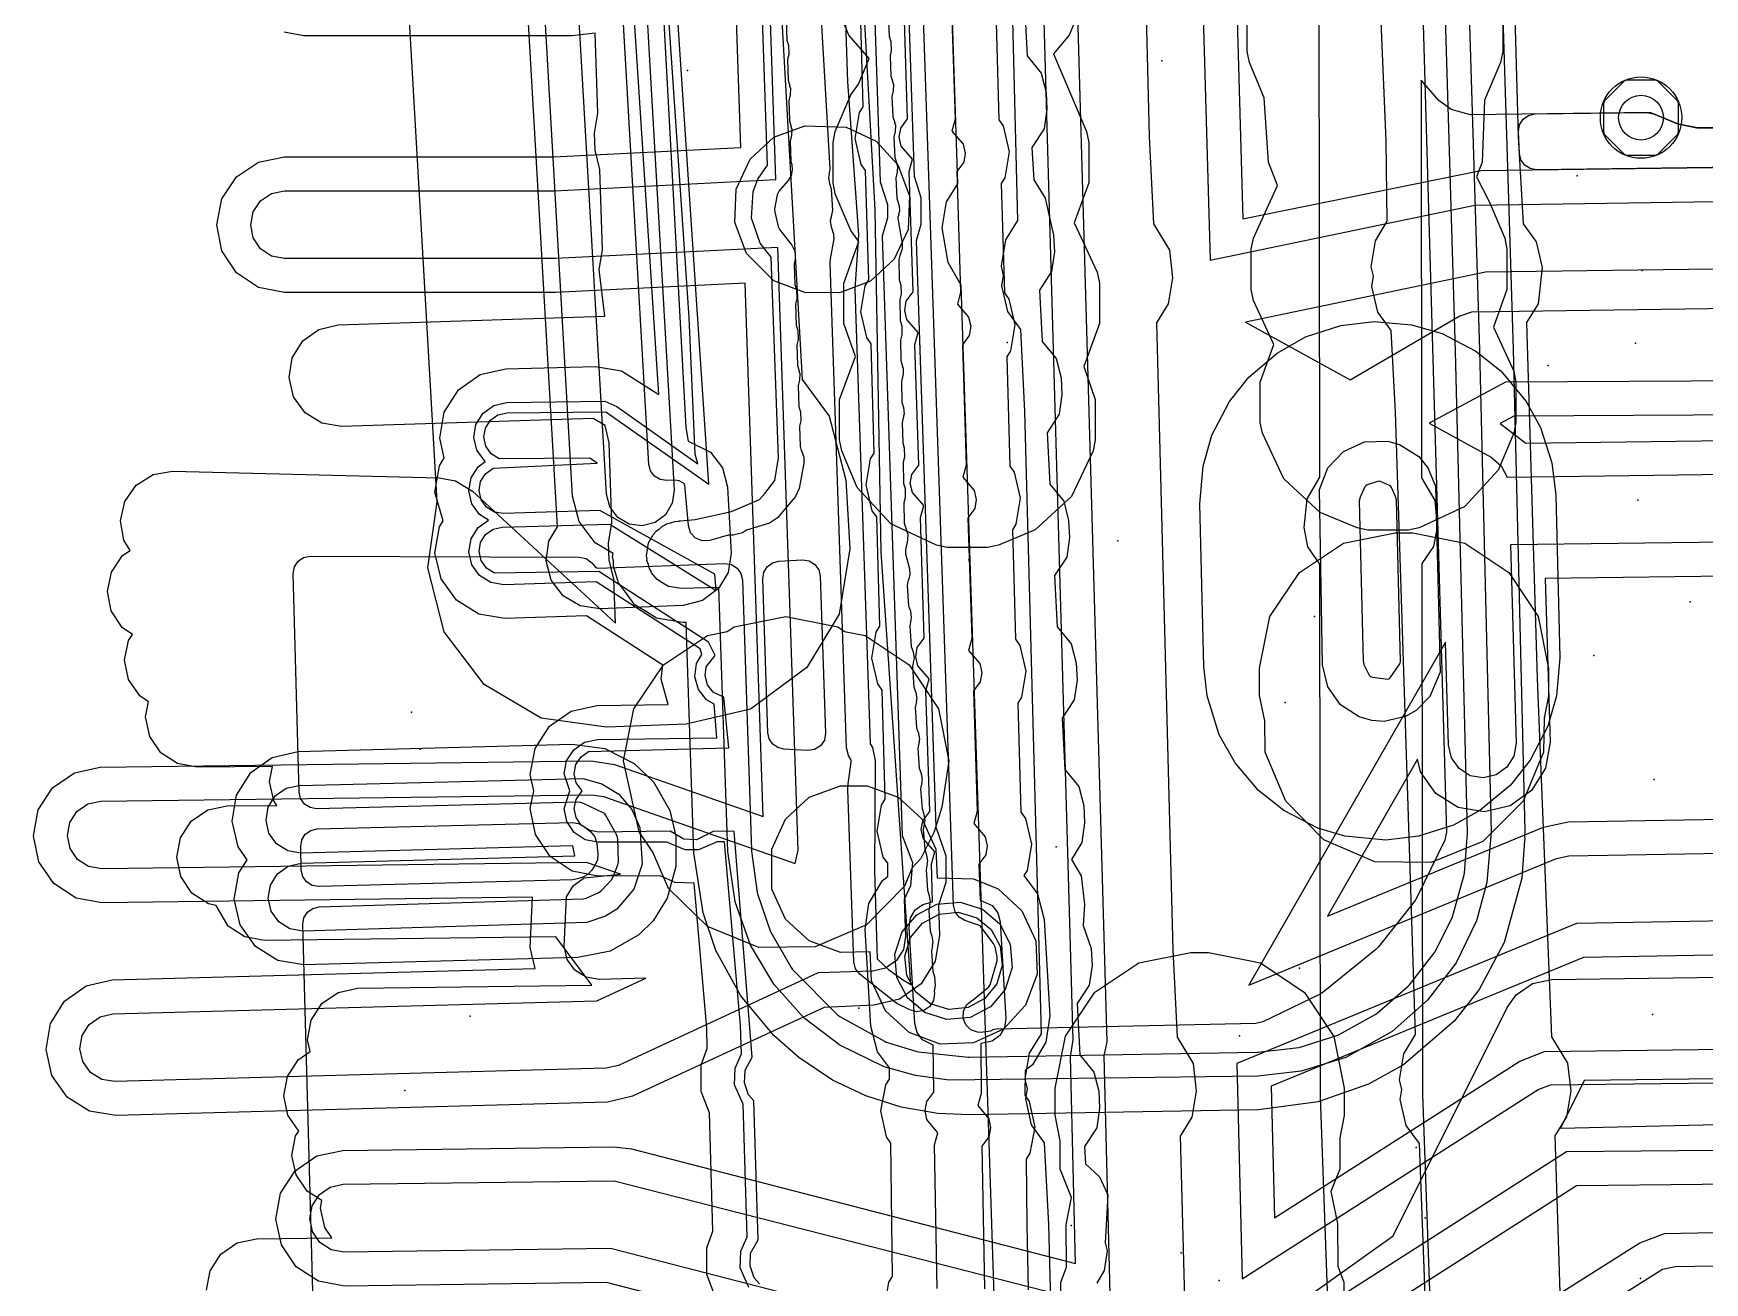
# Model space of a CAD drawing. Header units: metres. Extents: x 17722 to 17999, y 13535 to 15917.
# Drawn here: x 17755.67 to 17804.96, y 14785.15 to 14822 of the extents above; entities that cross this region are included whole.
import ezdxf

# ---------------------------------------------------------------- set-up
doc = ezdxf.new("R2010")
doc.units = ezdxf.units.M
for name, color, linetype in [('AI_GREENING_ALLOWED_ZONE', 4, 'Continuous'), ('AI_GREENING_EXCLUSIONS', 1, 'Continuous'), ('AI_GREENING_LAWN', 82, 'Continuous'), ('AI_GREENING_REJECTED', 6, 'Continuous'), ('AI_GREENING_SHRUBS', 92, 'Continuous')]:
    doc.layers.add(name, color=color, linetype=linetype)

# ---------------------------------------------------------------- blocks, each defined once
blk = doc.blocks.new('AI_SHRUB')
for radius in [1, 0.55]:
    blk.add_circle((0, 0), radius)

msp = doc.modelspace()

# ---------------------------------------------------------------- linework, layer by layer
at = {"layer": 'AI_GREENING_ALLOWED_ZONE'}
msp.add_lwpolyline([(17805.927, 14818.057), (17800.008, 14817.979), (17799.819, 14818.013), (17799.658, 14818.115), (17799.546, 14818.271), (17799.501, 14818.457), (17799.473, 14819.105), (17799.504, 14819.301), (17799.609, 14819.47), (17799.772, 14819.585), (17799.967, 14819.627), (17803.256, 14819.667), (17803.451, 14819.629), (17804.168, 14819.336), (17804.215, 14819.322), (17804.735, 14819.22), (17804.783, 14819.215), (17808.981, 14819.215)], dxfattribs=at)
at = {"layer": 'AI_GREENING_EXCLUSIONS'}
for points in [[(17784.165, 14779.957), (17783.035, 14814.577), (17782.651, 14815.249), (17782.48, 14816.266), (17782.607, 14817.036), (17782.938, 14817.568), (17781.864, 14850.47)], [(17774.017, 14826.869), (17774.917, 14810.377), (17774.988, 14809.97), (17775.643, 14809.652), (17775.996, 14809.185), (17776.143, 14808.618), (17776.254, 14806.674), (17776.159, 14806.096), (17775.875, 14805.624), (17775.407, 14805.272), (17774.841, 14805.125), (17772.379, 14805.031), (17771.8, 14805.112), (17771.295, 14805.409), (17770.943, 14805.876), (17770.796, 14806.443), (17770.877, 14807.022), (17771.127, 14807.447), (17768.663, 14850.308)], [(17777.09, 14785.113), (17776.933, 14785.296), (17776.808, 14785.646), (17776.827, 14786.021), (17777.045, 14786.411), (17776.92, 14790.517), (17776.768, 14790.695), (17776.643, 14791.045), (17776.662, 14791.419), (17776.873, 14791.803), (17776.336, 14798.455), (17775.744, 14798.474), (17775.234, 14798.214), (17774.86, 14798.234), (17774.452, 14798.469), (17772.328, 14798.441), (17772.06, 14798.494), (17771.833, 14798.645), (17771.68, 14798.871), (17771.626, 14799.139), (17771.678, 14799.407), (17771.862, 14799.656), (17771.683, 14799.896), (17771.626, 14800.163), (17771.675, 14800.432), (17771.824, 14800.661), (17772.049, 14800.816), (17776.181, 14800.929), (17776.033, 14802.423), (17775.723, 14802.568), (17775.556, 14802.784), (17775.484, 14803.047), (17775.518, 14803.318), (17775.779, 14803.652), (17775.584, 14804.043), (17772.352, 14806.131), (17769.269, 14806.084), (17769.038, 14806.229), (17768.879, 14806.451), (17768.817, 14806.717), (17768.861, 14806.986), (17769.005, 14807.218), (17769.228, 14807.377), (17769.494, 14807.439), (17772.675, 14807.526), (17775.809, 14805.564), (17775.775, 14806.047), (17772.378, 14807.929), (17769.539, 14807.837), (17769.269, 14807.882), (17769.038, 14808.026), (17768.879, 14808.248), (17768.817, 14808.514), (17768.861, 14808.783), (17769.005, 14809.015), (17769.228, 14809.174), (17772.296, 14809.327), (17772.088, 14809.475), (17769.409, 14809.457), (17769.178, 14809.603), (17769.02, 14809.826), (17768.96, 14810.092), (17769.006, 14810.362), (17769.151, 14810.593), (17769.374, 14810.75), (17769.641, 14810.811), (17772.553, 14810.835), (17775.594, 14808.706), (17772.934, 14848.645)], [(17776.777, 14785.01), (17776.513, 14785.587), (17776.533, 14786.08), (17776.723, 14786.498), (17776.604, 14790.416), (17776.349, 14790.985), (17776.368, 14791.478), (17776.558, 14791.897), (17776.531, 14792.741), (17776.058, 14798.154), (17775.841, 14798.155), (17775.293, 14797.92), (17774.898, 14797.92), (17774.355, 14798.149), (17772.329, 14798.141), (17771.946, 14798.216), (17771.621, 14798.432), (17771.403, 14798.755), (17771.326, 14799.138), (17771.491, 14799.657), (17771.326, 14800.159), (17771.397, 14800.543), (17771.609, 14800.87), (17771.93, 14801.092), (17772.311, 14801.173), (17775.825, 14801.224), (17775.748, 14802.215), (17775.526, 14802.341), (17775.287, 14802.65), (17775.185, 14803.026), (17775.234, 14803.413), (17775.385, 14803.677), (17775.335, 14803.846), (17772.268, 14805.828), (17769.549, 14805.74), (17769.164, 14805.804), (17768.832, 14806.01), (17768.605, 14806.327), (17768.517, 14806.707), (17768.58, 14807.092), (17768.787, 14807.423), (17769.095, 14807.644), (17768.832, 14807.807), (17768.605, 14808.124), (17768.517, 14808.504), (17768.58, 14808.889), (17768.787, 14809.221), (17768.995, 14809.37), (17768.746, 14809.704), (17768.66, 14810.084), (17768.726, 14810.469), (17768.934, 14810.799), (17769.252, 14811.024), (17769.633, 14811.111), (17772.525, 14811.156), (17772.881, 14810.997), (17775.268, 14809.305), (17775.186, 14809.59), (17775.016, 14813.619), (17772.653, 14848.343)], [(17777.516, 14826.38), (17778.342, 14811.793), (17779.147, 14810.707), (17779.637, 14808.819), (17779.752, 14806.794), (17779.437, 14804.868), (17778.487, 14803.295), (17776.825, 14802.071), (17774.926, 14801.625), (17772.58, 14801.537), (17770.648, 14801.807), (17768.966, 14802.796), (17767.791, 14804.354), (17767.301, 14806.242), (17767.578, 14808.186), (17765.308, 14847.687)], [(17798.73, 14845.485), (17799.469, 14818.965), (17799.609, 14816.385), (17799.991, 14815.854), (17800.17, 14815.094), (17800.055, 14814.028), (17799.71, 14813.47), (17800.026, 14802.974), (17800.444, 14792.4), (17800.919, 14791.624), (17801.016, 14790.811), (17800.891, 14790.043), (17800.546, 14789.484), (17801.14, 14770.994)], [(17775.785, 14784.738), (17775.533, 14785.389), (17775.533, 14786.181), (17775.716, 14786.667), (17775.609, 14790.162), (17775.368, 14790.787), (17775.368, 14791.579), (17775.547, 14792.056), (17775.533, 14792.661), (17775.162, 14796.94), (17774.602, 14796.96), (17774.154, 14797.147), (17772.333, 14797.141), (17771.567, 14797.291), (17770.917, 14797.722), (17770.481, 14798.37), (17770.326, 14799.135), (17770.429, 14799.663), (17770.326, 14800.144), (17770.467, 14800.912), (17770.891, 14801.567), (17771.534, 14802.01), (17772.297, 14802.173), (17774.392, 14802.204), (17774.187, 14802.956), (17774.239, 14803.364), (17771.988, 14804.819), (17769.581, 14804.741), (17768.811, 14804.868), (17768.149, 14805.28), (17767.694, 14805.915), (17767.517, 14806.675), (17767.645, 14807.445), (17767.757, 14807.625), (17767.517, 14808.472), (17767.645, 14809.242), (17767.792, 14809.478), (17767.66, 14810.058), (17767.792, 14810.827), (17768.208, 14811.487), (17768.845, 14811.938), (17769.606, 14812.11), (17772.249, 14812.18), (17773.019, 14812.048), (17774.115, 14811.348), (17772.313, 14839.15)], [(17780.143, 14832.76), (17780.65, 14817.624), (17780.868, 14816.959), (17780.868, 14816.563), (17780.703, 14816.019), (17781.295, 14798.341), (17781.599, 14797.548), (17781.54, 14796.86), (17781.358, 14796.453), (17781.394, 14795.364), (17781.331, 14794.983), (17781.125, 14794.651), (17780.808, 14794.424), (17780.428, 14794.335), (17778.823, 14794.287), (17772.93, 14791.561), (17772.563, 14791.475), (17758.073, 14791.08), (17757.688, 14791.146), (17757.358, 14791.353), (17757.133, 14791.672), (17757.046, 14792.052), (17757.112, 14792.437), (17757.32, 14792.767), (17757.638, 14792.993), (17758.018, 14793.079), (17772.289, 14793.468), (17773.734, 14794.137), (17772.356, 14794.096), (17771.971, 14794.161), (17771.64, 14794.368), (17771.414, 14794.686), (17771.326, 14795.066), (17771.391, 14796.531), (17771.598, 14796.862), (17771.916, 14797.088), (17772.984, 14797.196), (17771.989, 14797.544), (17757.686, 14797.355), (17757.302, 14797.426), (17756.975, 14797.638), (17756.754, 14797.96), (17756.673, 14798.341), (17756.744, 14798.725), (17756.956, 14799.052), (17757.278, 14799.273), (17757.659, 14799.355), (17772.14, 14799.546), (17772.483, 14799.49), (17778.139, 14797.511), (17778.227, 14797.911), (17777.633, 14815.685), (17771.072, 14815.358), (17763.081, 14815.358), (17762.698, 14815.434), (17762.373, 14815.651), (17762.157, 14815.975), (17762.081, 14816.358), (17762.157, 14816.74), (17762.373, 14817.065), (17762.698, 14817.282), (17763.081, 14817.358), (17771.047, 14817.358), (17777.566, 14817.691), (17777.068, 14832.572)], [(17781.177, 14831.778), (17781.645, 14817.795), (17781.848, 14817.157), (17781.848, 14816.365), (17781.709, 14815.881), (17782.287, 14798.596), (17782.579, 14797.746), (17782.579, 14796.954), (17782.364, 14796.288), (17782.394, 14795.393), (17782.267, 14794.631), (17781.856, 14793.968), (17781.215, 14793.51), (17780.462, 14793.335), (17778.991, 14793.263), (17773.338, 14790.648), (17772.603, 14790.476), (17758.1, 14790.08), (17757.331, 14790.212), (17756.671, 14790.627), (17756.22, 14791.264), (17756.046, 14792.025), (17756.178, 14792.794), (17756.594, 14793.455), (17757.23, 14793.906), (17757.991, 14794.079), (17770.469, 14794.419), (17770.327, 14795.036), (17770.395, 14796.523), (17757.699, 14796.355), (17756.932, 14796.497), (17756.277, 14796.922), (17755.835, 14797.565), (17755.673, 14798.328), (17755.815, 14799.095), (17756.24, 14799.75), (17756.883, 14800.192), (17757.646, 14800.354), (17772.126, 14800.546), (17772.813, 14800.434), (17777.194, 14798.901), (17776.667, 14814.635), (17771.072, 14814.358), (17763.081, 14814.358), (17762.315, 14814.51), (17761.666, 14814.944), (17761.233, 14815.592), (17761.081, 14816.358), (17761.233, 14817.123), (17761.666, 14817.772), (17762.315, 14818.206), (17763.081, 14818.358), (17771.022, 14818.358), (17776.534, 14818.633), (17776.117, 14831.094)], [(17787.599, 14782.31), (17772.693, 14786.156), (17764.835, 14786.052), (17764.452, 14786.123), (17764.124, 14786.336), (17763.903, 14786.657), (17763.822, 14787.039), (17763.893, 14787.422), (17764.106, 14787.75), (17764.427, 14787.971), (17764.809, 14788.052), (17772.8, 14788.158), (17787.445, 14784.415), (17787.256, 14791.839), (17787.344, 14792.258), (17786.212, 14831.844)], [(17798.716, 14831.973), (17799.318, 14812.676), (17799.318, 14812.676), (17799.318, 14812.676), (17799.318, 14812.676), (17799.665, 14798.467), (17799.655, 14798.308), (17799.656, 14798.245), (17799.648, 14798.197), (17799.576, 14797.082), (17799.054, 14795.19), (17798.313, 14793.803), (17797.58, 14792.866), (17796.078, 14791.579), (17795.05, 14791.003), (17793.569, 14790.481), (17791.803, 14790.246), (17783.284, 14790.103), (17782.349, 14790.145), (17781.269, 14790.33), (17780.228, 14790.658), (17779.242, 14791.125), (17778.246, 14791.795), (17777.507, 14792.44), (17776.538, 14793.609), (17775.801, 14794.954), (17775.422, 14796.058), (17775.154, 14797.831), (17774.925, 14804.627), (17774.924, 14804.627), (17774.823, 14804.623), (17774.053, 14804.749), (17774.053, 14804.75), (17774.052, 14804.75), (17773.721, 14804.955), (17773.39, 14805.16), (17773.39, 14805.161), (17773.389, 14805.161), (17773.162, 14805.478), (17772.934, 14805.794), (17772.934, 14805.795), (17772.934, 14805.795), (17772.782, 14806.291), (17772.779, 14806.457), (17772.756, 14806.554), (17772.774, 14806.663), (17772.774, 14806.664), (17772.241, 14806.977), (17771.771, 14807.6), (17771.575, 14808.356), (17770.607, 14825.207)], [(17786.62, 14781.53), (17772.572, 14785.154), (17764.849, 14785.052), (17764.081, 14785.194), (17763.427, 14785.619), (17762.985, 14786.262), (17762.822, 14787.026), (17762.964, 14787.793), (17763.389, 14788.447), (17764.032, 14788.889), (17764.796, 14789.052), (17772.787, 14789.157), (17773.313, 14789.094), (17786.411, 14785.715), (17786.256, 14791.814), (17786.342, 14792.311), (17785.215, 14831.687)], [(17788.296, 14830.503), (17788.583, 14818.963), (17788.708, 14816.383), (17789.178, 14815.604), (17789.27, 14814.791), (17789.141, 14814.024), (17788.793, 14813.467), (17789.283, 14794.973), (17789.408, 14792.393), (17789.879, 14791.615), (17789.971, 14790.802), (17789.842, 14790.034), (17789.493, 14789.477), (17789.984, 14770.984), (17790.109, 14768.403), (17790.579, 14767.625), (17790.671, 14766.812), (17790.542, 14766.044), (17790.194, 14765.487), (17790.684, 14746.994), (17790.806, 14744.517), (17790.969, 14744.303), (17791.31, 14743.386), (17791.271, 14742.4)], [(17790.004, 14828.354), (17790.38, 14815.31), (17798.187, 14816.936), (17805.965, 14817.057)], [(17786.104, 14768.5), (17785.618, 14786.863), (17785.498, 14789.273), (17785.115, 14789.809), (17784.939, 14790.569), (17784.989, 14790.871), (17784.924, 14791.15), (17785.05, 14791.92), (17785.404, 14792.49), (17784.917, 14810.853), (17784.797, 14813.263), (17784.414, 14813.799), (17784.238, 14814.559), (17784.288, 14814.861), (17784.223, 14815.14), (17784.35, 14815.91), (17784.703, 14816.479), (17784.42, 14827.89)], [(17797.868, 14827.376), (17798.319, 14812.658), (17798.666, 14798.44), (17798.545, 14796.959), (17798.231, 14795.822), (17797.631, 14794.586), (17796.792, 14793.482), (17795.751, 14792.564), (17794.381, 14791.797), (17793.067, 14791.39), (17791.786, 14791.246), (17782.685, 14791.123), (17781.687, 14791.258), (17780.769, 14791.521), (17779.455, 14792.16), (17778.398, 14792.967), (17777.514, 14793.956), (17776.827, 14795.103), (17776.367, 14796.383), (17776.154, 14797.865), (17775.89, 14805.66), (17774.789, 14805.623), (17774.596, 14805.654), (17774.404, 14805.686), (17774.404, 14805.686), (17774.404, 14805.686), (17774.238, 14805.789), (17774.072, 14805.891), (17774.072, 14805.892), (17774.072, 14805.892), (17773.907, 14806.092), (17773.883, 14806.154), (17773.845, 14806.208), (17773.815, 14806.335), (17773.769, 14806.457), (17773.774, 14806.51), (17773.755, 14806.588), (17773.818, 14806.973), (17773.818, 14806.973), (17773.818, 14806.974), (17773.94, 14807.203), (17773.989, 14807.248), (17774.024, 14807.305), (17774.13, 14807.381), (17774.224, 14807.47), (17774.287, 14807.494), (17774.341, 14807.532), (17774.467, 14807.562), (17774.589, 14807.608), (17774.706, 14807.618), (17774.721, 14807.622), (17774.757, 14807.623), (17775.189, 14807.659), (17776.258, 14807.899), (17777.083, 14808.252), (17777.243, 14808.432), (17777.54, 14808.81), (17777.645, 14809.48), (17777.435, 14815.405), (17777.103, 14815.818), (17776.851, 14816.556), (17776.903, 14817.339), (17777.04, 14817.704), (17777.319, 14818.112), (17777.061, 14825.881)], [(17791.036, 14827.262), (17791.346, 14816.532), (17798.365, 14817.957), (17805.952, 14818.057)], [(17797.242, 14770.858), (17796.551, 14789.258), (17796.165, 14789.791), (17795.985, 14790.551), (17796.034, 14790.853), (17795.967, 14791.131), (17796.089, 14791.902), (17796.439, 14792.473), (17795.849, 14810.834), (17795.716, 14813.243), (17795.33, 14813.777), (17795.149, 14814.536), (17795.198, 14814.838), (17795.131, 14815.117), (17795.253, 14815.888), (17795.604, 14816.459), (17795.571, 14818.829), (17795.251, 14826.592)], [(17779.495, 14826.163), (17779.687, 14820.577), (17780.005, 14816.065), (17779.895, 14814.461), (17780.349, 14801.047), (17780.424, 14800.935), (17780.5, 14800.553), (17780.475, 14797.302), (17780.563, 14794.704), (17780.567, 14794.697), (17780.889, 14794.392), (17781.303, 14794.093), (17781.554, 14793.944), (17780.676, 14806.699), (17780.504, 14816.802), (17780.12, 14823.74)], [(17773.584, 14825.683), (17774.57, 14808.528), (17774.516, 14808.141), (17774.318, 14807.805), (17774.007, 14807.57), (17773.629, 14807.472), (17773.243, 14807.526), (17772.907, 14807.724), (17772.672, 14808.035), (17772.574, 14808.413), (17771.576, 14825.776)], [(17786.677, 14823.032), (17786.224, 14821.948), (17785.757, 14821.395), (17786.732, 14819.105), (17786.797, 14818.782), (17786.797, 14817.595), (17786.372, 14816.412), (17787.049, 14814.958), (17787.114, 14814.636), (17787.114, 14813.448), (17786.652, 14812.175), (17786.99, 14811.2), (17786.99, 14810.012), (17786.925, 14809.69), (17786.294, 14808.343), (17785.22, 14807.355), (17784.137, 14806.902), (17783.815, 14806.837), (17782.627, 14806.837), (17782.305, 14806.902), (17780.958, 14807.533), (17779.97, 14808.607), (17779.517, 14809.69), (17779.452, 14810.012), (17779.452, 14811.2), (17779.915, 14812.473), (17779.576, 14813.448), (17779.576, 14814.636), (17780.019, 14815.861), (17779.778, 14816.189), (17779.324, 14817.272), (17779.259, 14817.595), (17779.259, 14817.595), (17779.259, 14818.782), (17779.324, 14819.105), (17779.778, 14820.188), (17780.012, 14820.509), (17780.32, 14821.265), (17779.723, 14821.948), (17779.269, 14823.032)], [(17780.777, 14784.394), (17780.906, 14785.164), (17781.014, 14785.336), (17780.958, 14789.265), (17780.831, 14789.451), (17780.67, 14790.215), (17780.815, 14790.982), (17780.925, 14791.152), (17780.922, 14791.489), (17780.564, 14791.964), (17780.369, 14792.719), (17780.208, 14795.567), (17780.317, 14796.34), (17780.713, 14797.012), (17780.87, 14797.13), (17780.87, 14797.524), (17780.738, 14797.707), (17780.562, 14798.467), (17780.69, 14799.237), (17780.797, 14799.409), (17780.707, 14802.631), (17780.576, 14802.815), (17780.399, 14803.575), (17780.527, 14804.344), (17780.634, 14804.517), (17780.544, 14807.739), (17780.413, 14807.922), (17780.236, 14808.682), (17780.364, 14809.452), (17780.471, 14809.624), (17780.381, 14812.847), (17780.25, 14813.03), (17780.073, 14813.79), (17780.201, 14814.56), (17780.308, 14814.732), (17780.218, 14817.955), (17780.087, 14818.138), (17779.91, 14818.898), (17780.038, 14819.668), (17780.145, 14819.84), (17780.055, 14823.062)], [(17782.325, 14784.976), (17782.246, 14789.217), (17782.351, 14789.569), (17782.026, 14789.962), (17781.97, 14790.229), (17782.021, 14790.497), (17782.23, 14790.767), (17782.215, 14792.16), (17781.9, 14792.31), (17781.736, 14792.528), (17781.667, 14792.793), (17781.506, 14795.641), (17781.544, 14795.911), (17781.683, 14796.146), (17781.901, 14796.311), (17782.194, 14796.381), (17782.158, 14797.502), (17782.256, 14797.857), (17781.923, 14798.242), (17781.861, 14798.508), (17781.906, 14798.778), (17782.109, 14799.052), (17781.996, 14802.61), (17782.093, 14802.964), (17781.76, 14803.35), (17781.698, 14803.616), (17781.743, 14803.886), (17781.946, 14804.159), (17781.833, 14807.718), (17781.93, 14808.072), (17781.597, 14808.458), (17781.535, 14808.724), (17781.58, 14808.993), (17781.783, 14809.267), (17781.67, 14812.826), (17781.767, 14813.18), (17781.434, 14813.566), (17781.373, 14813.832), (17781.417, 14814.101), (17781.62, 14814.375), (17781.507, 14817.933), (17781.605, 14818.288), (17781.271, 14818.673), (17781.21, 14818.939), (17781.254, 14819.209), (17781.457, 14819.483), (17781.344, 14823.041)], [(17782.745, 14823.036), (17782.858, 14819.477), (17782.761, 14819.123), (17783.094, 14818.737), (17783.156, 14818.471), (17783.111, 14818.202), (17782.908, 14817.928), (17783.021, 14814.369), (17782.924, 14814.015), (17783.257, 14813.629), (17783.318, 14813.363), (17783.274, 14813.094), (17783.071, 14812.82), (17783.184, 14809.262), (17783.086, 14808.907), (17783.42, 14808.522), (17783.481, 14808.256), (17783.437, 14807.986), (17783.234, 14807.712), (17783.347, 14804.154), (17783.249, 14803.799), (17783.582, 14803.414), (17783.644, 14803.148), (17783.6, 14802.878), (17783.396, 14802.605), (17783.51, 14799.046), (17783.412, 14798.692), (17783.745, 14798.306), (17783.807, 14798.04), (17783.762, 14797.771), (17783.559, 14797.497), (17783.593, 14796.431), (17783.955, 14796.275), (17784.12, 14796.057), (17784.188, 14795.792), (17784.349, 14792.945), (17784.311, 14792.674), (17784.172, 14792.439), (17783.954, 14792.275), (17783.615, 14792.202), (17783.63, 14790.731), (17783.525, 14790.379), (17783.85, 14789.986), (17783.906, 14789.719), (17783.855, 14789.451), (17783.646, 14789.181), (17783.726, 14784.967)], [(17784.902, 14822.847), (17784.982, 14821.336), (17785.395, 14820.83), (17785.539, 14820.263), (17785.565, 14819.764), (17785.481, 14819.184), (17785.124, 14818.638), (17785.175, 14817.68), (17785.516, 14817.144), (17785.761, 14816.054), (17785.787, 14815.554), (17785.704, 14814.975), (17785.346, 14814.428), (17785.426, 14812.917), (17785.839, 14812.411), (17785.983, 14811.844), (17786.009, 14811.345), (17785.926, 14810.766), (17785.568, 14810.219), (17785.648, 14808.708), (17786.061, 14808.202), (17786.205, 14807.635), (17786.231, 14807.135), (17786.148, 14806.556), (17785.79, 14806.009), (17785.87, 14804.499), (17786.283, 14803.992), (17786.427, 14803.425), (17786.453, 14802.926), (17786.37, 14802.347), (17786.012, 14801.8), (17786.092, 14800.289), (17786.505, 14799.783), (17786.649, 14799.216), (17786.676, 14798.716), (17786.592, 14798.137), (17786.288, 14797.63), (17786.571, 14797.152), (17786.669, 14796.304), (17786.639, 14795.691), (17786.871, 14795.006), (17786.898, 14794.507), (17786.814, 14793.928), (17786.456, 14793.381), (17786.536, 14791.87), (17786.949, 14791.364), (17787.093, 14790.797), (17787.12, 14790.298), (17787.036, 14789.718), (17786.678, 14789.172), (17786.705, 14788.659), (17787.117, 14788.272), (17787.357, 14787.738), (17787.281, 14786.328), (17787.342, 14786.088), (17787.258, 14785.509), (17787.039, 14785.14)], [(17794.471, 14767.468), (17793.639, 14790.627), (17793.619, 14806.349), (17793.265, 14806.854), (17793.15, 14807.428), (17793.237, 14808.27), (17793.616, 14808.91), (17793.599, 14823.023)], [(17784.057, 14822.678), (17784.147, 14819.456), (17784.278, 14819.273), (17784.455, 14818.513), (17784.327, 14817.743), (17784.22, 14817.57), (17784.31, 14814.348), (17784.441, 14814.165), (17784.618, 14813.405), (17784.49, 14812.635), (17784.383, 14812.463), (17784.473, 14809.24), (17784.604, 14809.057), (17784.781, 14808.297), (17784.653, 14807.527), (17784.546, 14807.355), (17784.636, 14804.133), (17784.767, 14803.949), (17784.944, 14803.189), (17784.816, 14802.419), (17784.708, 14802.247), (17784.799, 14799.025), (17784.93, 14798.842), (17785.106, 14798.082), (17784.979, 14797.312), (17784.884, 14797.16), (17785.291, 14796.621), (17785.486, 14795.866), (17785.647, 14793.018), (17785.538, 14792.245), (17785.142, 14791.573), (17784.923, 14791.408), (17784.918, 14790.682), (17785.045, 14790.496), (17785.206, 14789.733), (17785.061, 14788.966), (17784.95, 14788.796), (17784.971, 14786.857), (17785.015, 14784.943)], [(17799.01, 14822.654), (17799.01, 14821.467), (17798.945, 14821.144), (17798.47, 14820.029), (17798.4, 14818.207), (17798.237, 14817.775), (17798.613, 14817.042), (17799.067, 14815.958), (17799.132, 14815.636), (17799.132, 14814.448), (17798.735, 14813.334), (17799.332, 14812.038), (17799.397, 14811.715), (17799.397, 14810.528), (17799.332, 14810.205), (17798.879, 14809.122), (17797.891, 14808.048), (17796.544, 14807.418), (17796.222, 14807.353), (17795.034, 14807.353), (17794.712, 14807.418), (17793.628, 14807.871), (17792.555, 14808.859), (17791.924, 14810.205), (17791.859, 14810.528), (17791.859, 14811.715), (17792.255, 14812.83), (17791.659, 14814.126), (17791.593, 14814.448), (17791.593, 14815.636), (17791.659, 14815.958), (17792.37, 14817.516), (17792.098, 14818.207), (17791.973, 14820.1), (17791.537, 14821.144), (17791.472, 14821.467), (17791.472, 14822.654)], [(17760.776, 14784.927), (17760.883, 14785.503), (17761.202, 14785.994), (17761.684, 14786.325), (17762.256, 14786.447), (17764.478, 14786.476), (17764.266, 14786.781), (17764.141, 14787.353), (17764.18, 14787.572), (17763.751, 14787.85), (17763.42, 14788.332), (17763.298, 14788.904), (17763.405, 14789.48), (17763.497, 14789.623), (17763.177, 14790.089), (17763.055, 14790.662), (17763.162, 14791.237), (17763.48, 14791.728), (17763.831, 14791.97), (17763.757, 14792.317), (17763.864, 14792.892), (17764.183, 14793.383), (17764.665, 14793.715), (17765.237, 14793.836), (17772.144, 14793.928), (17771.082, 14795.355), (17762.487, 14795.241), (17761.911, 14795.348), (17761.42, 14795.666), (17761.061, 14796.28), (17760.836, 14796.322), (17760.347, 14796.644), (17760.018, 14797.128), (17759.899, 14797.701), (17760.009, 14798.276), (17760.33, 14798.765), (17760.814, 14799.094), (17761.387, 14799.213), (17762.855, 14799.225), (17762.76, 14799.363), (17762.638, 14799.936), (17762.721, 14800.381), (17760.498, 14800.355), (17759.923, 14800.463), (17759.433, 14800.782), (17759.102, 14801.265), (17758.981, 14801.838), (17759.065, 14802.289), (17758.809, 14802.458), (17758.481, 14802.943), (17758.363, 14803.516), (17758.473, 14804.091), (17758.593, 14804.272), (17758.291, 14804.476), (17757.968, 14804.964), (17757.857, 14805.539), (17757.975, 14806.113), (17758.303, 14806.597), (17758.531, 14806.748), (17758.34, 14807.05), (17758.24, 14807.627), (17758.368, 14808.198), (17758.705, 14808.677), (17759.2, 14808.99), (17759.777, 14809.09), (17767.639, 14808.895), (17768.12, 14808.804), (17768.619, 14808.499), (17772.837, 14804.608), (17772.793, 14805.899), (17772.655, 14806.475), (17772.637, 14806.975), (17772.736, 14807.559), (17772.654, 14809.928), (17772.532, 14810.437), (17772.182, 14810.644), (17764.76, 14810.404), (17764.182, 14810.5), (17763.685, 14810.809), (17763.345, 14811.285), (17763.212, 14811.855), (17763.307, 14812.432), (17763.617, 14812.929), (17764.092, 14813.27), (17764.662, 14813.402), (17772.526, 14813.657), (17772.36, 14815.033), (17772.459, 14815.617), (17772.377, 14817.986), (17772.239, 14818.562), (17772.222, 14819.062), (17772.32, 14819.646), (17772.239, 14822.012), (17771.552, 14821.927), (17763.644, 14821.927), (17763.07, 14822.041)], [(17812.278, 14819.215), (17804.759, 14819.215), (17804.191, 14819.327), (17803.358, 14819.668), (17798.056, 14819.604), (17797.492, 14819.76), (17797.121, 14820.025), (17796.602, 14820.62), (17796.616, 14808.897), (17797.002, 14808.227), (17797.079, 14807.437), (17796.965, 14806.863), (17796.619, 14806.362), (17796.638, 14790.709), (17797.469, 14767.559)], [(17805.991, 14815.058), (17798.501, 14814.959), (17791.422, 14813.484), (17794.512, 14811.785), (17797.725, 14813.658), (17798.094, 14813.785), (17805.774, 14813.894)], [(17806.396, 14811.751), (17799.086, 14811.713), (17796.844, 14810.503), (17798.667, 14809.501), (17798.965, 14809.25), (17799.141, 14808.911), (17806.349, 14809.006)], [(17806.401, 14810.751), (17799.341, 14810.714), (17798.934, 14810.495), (17799.694, 14809.918), (17806.335, 14810.006)], [(17806.375, 14807.006), (17799.235, 14806.912), (17799.406, 14801.069), (17799.341, 14800.684), (17799.133, 14800.354), (17798.815, 14800.128), (17798.435, 14800.04), (17798.05, 14800.105), (17797.72, 14800.313), (17797.494, 14800.631), (17797.406, 14801.011), (17797.318, 14804.048), (17791.523, 14793.926), (17800.594, 14797.665), (17800.958, 14797.74), (17808.948, 14797.883)], [(17806.388, 14806.006), (17800.264, 14805.925), (17800.405, 14801.098), (17800.275, 14800.329), (17799.861, 14799.668), (17799.225, 14799.215), (17798.464, 14799.041), (17797.695, 14799.171), (17797.034, 14799.585), (17796.581, 14800.221), (17796.495, 14800.598), (17793.842, 14795.963), (17800.213, 14798.589), (17800.94, 14798.74), (17808.93, 14798.883)], [(17808.984, 14795.883), (17801.182, 14795.744), (17791.163, 14791.614), (17791.325, 14785.264), (17800.051, 14790.845), (17800.415, 14790.987), (17808.572, 14791.08)], [(17785.978, 14783.583), (17785.978, 14785.167), (17786.142, 14785.609), (17786.136, 14786.853), (17786.292, 14787.663), (17785.96, 14788.496), (17785.96, 14788.496), (17785.96, 14789.339), (17785.811, 14790.089), (17785.811, 14790.891), (17786.115, 14792.422), (17786.983, 14793.719), (17788.28, 14794.587), (17789.811, 14794.891), (17790.333, 14794.886), (17791.864, 14794.582), (17793.161, 14793.714), (17794.029, 14792.417), (17794.333, 14790.886), (17794.333, 14790.08), (17794.202, 14789.421), (17794.202, 14788.496), (17793.943, 14787.837), (17794.136, 14786.896), (17794.142, 14785.642), (17794.32, 14785.167), (17794.3, 14783.486)], [(17809.002, 14794.883), (17801.388, 14794.747), (17792.18, 14790.952), (17792.279, 14787.062), (17799.513, 14791.688), (17800.239, 14791.972), (17808.562, 14792.08)], [(17791.876, 14783.753), (17795.773, 14786.535), (17799.135, 14793.269), (17799.402, 14793.645), (17799.884, 14793.977), (17800.457, 14794.098), (17808.321, 14794.202)], [(17808.361, 14791.203), (17801.411, 14791.111), (17800.708, 14789.704), (17810.388, 14789.936)], [(17808.592, 14789.081), (17800.887, 14789.006), (17791.384, 14782.928), (17791.296, 14782.499), (17791.423, 14777.8), (17803.719, 14785.549), (17804.1, 14785.632), (17812.048, 14785.769)], [(17808.601, 14788.081), (17801.184, 14788.008), (17792.301, 14782.328), (17792.375, 14779.584), (17803.05, 14786.323), (17803.778, 14786.603), (17812.031, 14786.769)]]:
    msp.add_lwpolyline(points, dxfattribs=at)
for points in [[(17780.524, 14818.824), (17781.171, 14818.125), (17781.512, 14817.208), (17781.473, 14816.222), (17781.064, 14815.34), (17780.365, 14814.693), (17779.448, 14814.352), (17778.428, 14814.36), (17777.511, 14814.701), (17776.705, 14815.507), (17776.364, 14816.424), (17776.403, 14817.41), (17776.812, 14818.292), (17777.511, 14818.939), (17778.428, 14819.28), (17779.642, 14819.233), (17780.524, 14818.824)], [(17790.43, 14810.148), (17790.949, 14811.144), (17791.517, 14811.865), (17792.353, 14812.574), (17793.191, 14813.048), (17794.238, 14813.383), (17795.219, 14813.499), (17796.314, 14813.403), (17797.227, 14813.145), (17798.217, 14812.628), (17798.961, 14812.036), (17799.701, 14811.144), (17800.126, 14810.374), (17800.456, 14809.338), (17800.573, 14808.379), (17800.69, 14803.581), (17800.593, 14802.463), (17800.341, 14801.567), (17799.818, 14800.56), (17799.234, 14799.823), (17798.334, 14799.077), (17797.555, 14798.647), (17796.529, 14798.321), (17795.562, 14798.204), (17794.355, 14798.321), (17793.554, 14798.554), (17792.549, 14799.077), (17791.809, 14799.665), (17791.119, 14800.481), (17790.65, 14801.309), (17790.291, 14802.463), (17790.193, 14803.325), (17790.076, 14808.124), (17790.174, 14809.241), (17790.43, 14810.148)], [(17795.622, 14809.972), (17795.967, 14809.879), (17796.532, 14809.518), (17796.799, 14809.187), (17797.026, 14808.646), (17797.162, 14803.156), (17796.862, 14802.438), (17796.457, 14802.032), (17796.137, 14801.847), (17795.511, 14801.706), (17795.145, 14801.732), (17794.774, 14801.838), (17794.223, 14802.199), (17793.85, 14802.727), (17793.695, 14803.379), (17793.605, 14808.548), (17793.851, 14809.187), (17794.31, 14809.672), (17794.931, 14809.952), (17795.622, 14809.972)], [(17794.308, 14806.969), (17795.839, 14807.273), (17796.361, 14807.268), (17797.892, 14806.964), (17799.189, 14806.096), (17800.057, 14804.799), (17800.361, 14803.268), (17800.361, 14802.462), (17800.23, 14801.803), (17800.214, 14800.801), (17799.61, 14799.356), (17798.423, 14798.169), (17796.901, 14797.549), (17795.24, 14797.565), (17793.731, 14798.212), (17792.608, 14799.356), (17792.004, 14800.801), (17791.988, 14801.721), (17791.839, 14802.471), (17791.839, 14803.273), (17792.143, 14804.804), (17793.011, 14806.101), (17794.308, 14806.969)], [(17776.133, 14804.357), (17776.338, 14804.495), (17777.869, 14804.799), (17779.4, 14804.495), (17779.599, 14804.361), (17780.202, 14804.242), (17781.499, 14803.374), (17782.367, 14802.077), (17782.671, 14800.546), (17782.464, 14799.175), (17782.238, 14798.45), (17781.845, 14797.66), (17781.593, 14797.39), (17781.366, 14796.846), (17780.243, 14795.702), (17778.734, 14795.055), (17777.073, 14795.039), (17775.551, 14795.659), (17774.407, 14796.782), (17773.945, 14797.848), (17773.542, 14798.45), (17773.081, 14800.546), (17773.385, 14802.077), (17774.253, 14803.374), (17775.55, 14804.242), (17776.133, 14804.357)], [(17772.685, 14794.93), (17771.726, 14794.741), (17763.649, 14794.522), (17762.88, 14794.654), (17762.22, 14795.07), (17761.769, 14795.707), (17761.596, 14796.467), (17761.727, 14797.237), (17761.974, 14797.628), (17761.707, 14798.006), (17761.534, 14798.767), (17761.665, 14799.536), (17762.081, 14800.196), (17762.718, 14800.647), (17763.479, 14800.82), (17771.555, 14801.039), (17772.523, 14800.903), (17773.394, 14800.467), (17773.965, 14799.927), (17774.447, 14799.081), (17774.62, 14798.318), (17774.625, 14797.428), (17774.367, 14796.489), (17773.951, 14795.827), (17773.531, 14795.412), (17772.685, 14794.93)], [(17762.682, 14796.114), (17762.596, 14796.495), (17762.661, 14796.879), (17762.869, 14797.209), (17763.188, 14797.435), (17763.568, 14797.521), (17771.64, 14797.745), (17771.587, 14798.039), (17763.56, 14797.821), (17763.175, 14797.887), (17762.845, 14798.095), (17762.62, 14798.413), (17762.533, 14798.794), (17762.599, 14799.178), (17762.807, 14799.509), (17763.125, 14799.734), (17763.506, 14799.82), (17771.877, 14800.023), (17772.441, 14799.869), (17772.937, 14799.556), (17773.322, 14799.112), (17773.56, 14798.579), (17773.627, 14797.499), (17773.386, 14796.761), (17772.876, 14796.168), (17772.547, 14795.958), (17771.992, 14795.773), (17763.622, 14795.522), (17763.238, 14795.588), (17762.908, 14795.796), (17762.682, 14796.114)], [(17781.182, 14799.469), (17781.881, 14798.822), (17782.29, 14797.94), (17782.329, 14797.088), (17783.403, 14797.066), (17784.126, 14796.764), (17784.825, 14796.117), (17785.234, 14795.235), (17785.273, 14794.249), (17784.932, 14793.332), (17784.285, 14792.633), (17783.403, 14792.224), (17782.417, 14792.185), (17781.5, 14792.526), (17780.801, 14793.173), (17780.392, 14794.055), (17780.353, 14794.907), (17779.473, 14794.89), (17778.556, 14795.231), (17777.857, 14795.878), (17777.448, 14796.76), (17777.448, 14797.94), (17777.857, 14798.822), (17778.556, 14799.469), (17779.473, 14799.81), (17780.265, 14799.81), (17781.182, 14799.469)], [(17783.011, 14796.375), (17783.664, 14796.165), (17784.172, 14795.734), (17784.484, 14795.135), (17784.543, 14794.447), (17784.333, 14793.794), (17783.902, 14793.286), (17783.303, 14792.974), (17782.615, 14792.915), (17781.962, 14793.125), (17781.454, 14793.556), (17781.142, 14794.155), (17781.083, 14794.843), (17781.293, 14795.496), (17781.724, 14796.004), (17782.323, 14796.316), (17783.011, 14796.375)], [(17783.496, 14795.916), (17783.924, 14795.567), (17784.19, 14795.075), (17784.249, 14794.506), (17784.084, 14793.962), (17783.735, 14793.534), (17783.243, 14793.268), (17782.674, 14793.209), (17782.13, 14793.374), (17781.702, 14793.723), (17781.436, 14794.215), (17781.377, 14794.784), (17781.542, 14795.328), (17781.891, 14795.756), (17782.383, 14796.022), (17782.952, 14796.081), (17783.496, 14795.916)]]:
    msp.add_lwpolyline(points, close=True, dxfattribs=at)
at = {"layer": 'AI_GREENING_LAWN'}
for points in [[(17764.185, 14774.775), (17763.617, 14795.723), (17763.65, 14795.915), (17763.753, 14796.08), (17763.912, 14796.193), (17764.102, 14796.237), (17771.885, 14796.471), (17771.978, 14796.493), (17772.348, 14796.658), (17772.429, 14796.716), (17772.726, 14797.038), (17772.776, 14797.12), (17772.909, 14797.476), (17772.925, 14797.568), (17772.91, 14798.239), (17772.879, 14798.353), (17772.549, 14798.95), (17772.526, 14798.98), (17772.496, 14799.001), (17771.881, 14799.299), (17771.767, 14799.323), (17764.023, 14799.133), (17763.831, 14799.166), (17763.667, 14799.27), (17763.554, 14799.429), (17763.511, 14799.619), (17763.336, 14806.072), (17763.371, 14806.267), (17763.479, 14806.434), (17763.643, 14806.546), (17763.838, 14806.585), (17771.77, 14806.556), (17771.975, 14806.511), (17772.143, 14806.386), (17772.244, 14806.271), (17772.286, 14806.241), (17772.337, 14806.231), (17776.066, 14806.365), (17776.258, 14806.334), (17776.425, 14806.231), (17776.539, 14806.073), (17776.583, 14805.883), (17776.853, 14797.901), (17776.855, 14797.876), (17777.018, 14796.664), (17777.029, 14796.616), (17777.401, 14795.531), (17777.421, 14795.486), (17778.026, 14794.443), (17778.064, 14794.393), (17779.403, 14793.044), (17779.458, 14793.002), (17780.773, 14792.271), (17780.82, 14792.25), (17781.729, 14791.967), (17781.778, 14791.957), (17783.24, 14791.804), (17783.271, 14791.803), (17791.762, 14791.946), (17791.787, 14791.947), (17792.991, 14792.088), (17793.039, 14792.098), (17794.142, 14792.455), (17794.186, 14792.474), (17795.25, 14793.065), (17795.292, 14793.094), (17796.222, 14793.897), (17796.256, 14793.933), (17796.976, 14794.856), (17797.002, 14794.897), (17797.524, 14795.932), (17797.542, 14795.978), (17797.874, 14797.179), (17797.882, 14797.228), (17797.965, 14798.408), (17797.966, 14798.432), (17797.619, 14812.633), (17796.793, 14840.187)], [(17796.212, 14837.936), (17797.353, 14798.441), (17797.303, 14798.208), (17796.48, 14796.513), (17796.422, 14796.421), (17795.344, 14795.06), (17795.267, 14794.982), (17793.717, 14793.725), (17793.62, 14793.664), (17791.937, 14792.849), (17791.731, 14792.8), (17784.073, 14792.629), (17783.974, 14792.606), (17783.897, 14792.57), (17783.614, 14792.527), (17783.516, 14792.541), (17783.32, 14792.613), (17783.17, 14792.759), (17783.093, 14792.953), (17783.102, 14793.161), (17783.195, 14793.348), (17783.356, 14793.48), (17783.391, 14793.498), (17783.849, 14793.88), (17783.873, 14793.907), (17783.888, 14793.939), (17784.094, 14794.644), (17784.098, 14794.765), (17784.034, 14795.061), (17783.991, 14795.156), (17783.63, 14795.641), (17783.604, 14795.666), (17783.572, 14795.683), (17783.146, 14795.831), (17782.975, 14795.933), (17782.857, 14796.093), (17782.811, 14796.287), (17781.415, 14837.584)], [(17780.88, 14822.541), (17780.91, 14821.919), (17780.961, 14821.766), (17780.973, 14821.498), (17780.938, 14821.342), (17780.965, 14820.743), (17781.018, 14820.568), (17781.012, 14820.566), (17781.038, 14820.494), (17781.032, 14820.304), (17780.995, 14820.143), (17781.023, 14819.543), (17781.076, 14819.369), (17781.07, 14819.367), (17781.096, 14819.295), (17781.09, 14819.105), (17781.053, 14818.944), (17781.081, 14818.344), (17781.134, 14818.169), (17781.127, 14818.167), (17781.154, 14818.095), (17781.148, 14817.905), (17781.111, 14817.744), (17781.139, 14817.145), (17781.191, 14816.97), (17781.189, 14816.969), (17781.209, 14816.918), (17781.217, 14816.754), (17781.189, 14816.656), (17781.193, 14816.655), (17781.171, 14816.582), (17781.172, 14816.545), (17781.297, 14815.807), (17781.299, 14815.648), (17781.25, 14815.496), (17781.224, 14815.447), (17781.197, 14815.329), (17781.211, 14814.729), (17781.257, 14814.576), (17781.263, 14814.308), (17781.223, 14814.152), (17781.236, 14813.529), (17781.282, 14813.375), (17781.288, 14813.107), (17781.248, 14812.952), (17781.259, 14812.352), (17781.307, 14812.176), (17781.305, 14812.175), (17781.324, 14812.123), (17781.327, 14811.959), (17781.311, 14811.906), (17781.313, 14811.906), (17781.272, 14811.728), (17781.286, 14811.128), (17781.334, 14810.97), (17781.353, 14810.78), (17781.332, 14810.707), (17781.338, 14810.705), (17781.297, 14810.527), (17781.311, 14809.927), (17781.357, 14809.774), (17781.363, 14809.506), (17781.323, 14809.35), (17781.336, 14808.727), (17781.382, 14808.573), (17781.388, 14808.305), (17781.348, 14808.15), (17781.359, 14807.55), (17781.391, 14807.434), (17781.404, 14807.41), (17781.463, 14807.235), (17781.455, 14807.051), (17781.39, 14806.773), (17781.392, 14806.654), (17781.51, 14806.206), (17781.525, 14806.037), (17781.482, 14805.872), (17781.464, 14805.832), (17781.442, 14805.714), (17781.483, 14805.115), (17781.538, 14804.959), (17781.566, 14804.771), (17781.548, 14804.696), (17781.555, 14804.695), (17781.522, 14804.515), (17781.563, 14803.917), (17781.618, 14803.761), (17781.646, 14803.573), (17781.628, 14803.498), (17781.634, 14803.497), (17781.602, 14803.317), (17781.642, 14802.719), (17781.697, 14802.563), (17781.725, 14802.375), (17781.707, 14802.3), (17781.714, 14802.299), (17781.681, 14802.119), (17781.722, 14801.521), (17781.777, 14801.365), (17781.805, 14801.177), (17781.787, 14801.102), (17781.793, 14801.101), (17781.761, 14800.921), (17781.802, 14800.323), (17781.856, 14800.167), (17781.884, 14799.979), (17781.866, 14799.904), (17781.873, 14799.903), (17781.84, 14799.723), (17781.881, 14799.124), (17781.936, 14798.969), (17781.964, 14798.781), (17781.946, 14798.706), (17781.952, 14798.705), (17781.92, 14798.525), (17781.961, 14797.926), (17782.015, 14797.77), (17782.043, 14797.582), (17782.025, 14797.508), (17782.032, 14797.507), (17781.999, 14797.327), (17782.04, 14796.728), (17782.095, 14796.572), (17782.123, 14796.384), (17782.105, 14796.31), (17782.111, 14796.309), (17782.079, 14796.129), (17782.12, 14795.53), (17782.175, 14795.374), (17782.202, 14795.186), (17782.184, 14795.112), (17782.191, 14795.111), (17782.158, 14794.931), (17782.199, 14794.332), (17782.253, 14794.18), (17782.272, 14793.92), (17782.24, 14793.753), (17782.246, 14793.688), (17782.22, 14793.478), (17782.111, 14793.298), (17781.936, 14793.179), (17781.728, 14793.142), (17781.524, 14793.195), (17781.142, 14793.386), (17781.055, 14793.442), (17780.054, 14794.238), (17779.919, 14794.405), (17779.866, 14794.613), (17779.694, 14799.7), (17779.698, 14799.783), (17779.795, 14800.512), (17779.794, 14800.551), (17779.78, 14800.587), (17779.716, 14800.701), (17779.652, 14800.929), (17779.169, 14815.237), (17779.178, 14815.35), (17779.294, 14815.947), (17779.285, 14816.074), (17779.211, 14816.287), (17779.185, 14816.486), (17779.214, 14816.591), (17779.214, 14816.591), (17779.255, 14816.786), (17779.214, 14817.41), (17779.159, 14817.567), (17779.131, 14817.755), (17779.15, 14817.831), (17779.143, 14817.833), (17779.176, 14818.009), (17778.632, 14827.334)], [(17777.875, 14822.43), (17777.895, 14821.805), (17777.944, 14821.652), (17777.952, 14821.384), (17777.914, 14821.228), (17777.933, 14820.627), (17777.983, 14820.451), (17777.976, 14820.45), (17778.002, 14820.377), (17777.992, 14820.187), (17777.953, 14820.027), (17777.972, 14819.426), (17778.022, 14819.25), (17778.015, 14819.248), (17778.041, 14819.176), (17778.032, 14818.986), (17777.992, 14818.825), (17778.011, 14818.224), (17778.037, 14818.131), (17778.055, 14817.967), (17778.019, 14817.806), (17777.932, 14817.665), (17777.665, 14817.36), (17777.608, 14817.241), (17777.534, 14816.828), (17777.538, 14816.725), (17777.643, 14816.302), (17777.688, 14816.21), (17778.045, 14815.753), (17778.139, 14815.557), (17778.14, 14815.34), (17778.109, 14815.197), (17778.13, 14814.596), (17778.178, 14814.443), (17778.187, 14814.175), (17778.149, 14814.019), (17778.169, 14813.394), (17778.217, 14813.241), (17778.226, 14812.973), (17778.188, 14812.817), (17778.206, 14812.216), (17778.256, 14812.04), (17778.25, 14812.038), (17778.275, 14811.966), (17778.266, 14811.777), (17778.227, 14811.615), (17778.247, 14810.991), (17778.295, 14810.838), (17778.304, 14810.57), (17778.266, 14810.414), (17778.284, 14809.813), (17778.317, 14809.697), (17778.336, 14809.665), (17778.396, 14809.499), (17778.395, 14809.323), (17778.256, 14808.573), (17778.146, 14808.342), (17777.616, 14807.713), (17777.381, 14807.558), (17776.704, 14807.351), (17776.585, 14807.274), (17776.314, 14807.196), (17776.168, 14807.196), (17775.624, 14807.044), (17775.407, 14807.032), (17775.205, 14807.114), (17775.057, 14807.274), (17774.991, 14807.482), (17774.888, 14808.671), (17774.878, 14808.709), (17774.847, 14808.732), (17774.717, 14808.8), (17774.59, 14808.828), (17774.353, 14808.815), (17774.16, 14808.842), (17773.992, 14808.941), (17773.874, 14809.097), (17773.826, 14809.285), (17772.872, 14825.877)]]:
    msp.add_lwpolyline(points, dxfattribs=at)
for points in [[(17804.162, 14819.023), (17804.188, 14819.062), (17804.197, 14819.107), (17804.197, 14819.927), (17804.188, 14819.973), (17804.162, 14820.011), (17803.582, 14820.591), (17803.544, 14820.617), (17803.498, 14820.626), (17802.678, 14820.626), (17802.633, 14820.617), (17802.594, 14820.591), (17802.014, 14820.011), (17801.989, 14819.973), (17801.98, 14819.927), (17801.98, 14819.107), (17801.989, 14819.062), (17802.014, 14819.023), (17802.594, 14818.443), (17802.633, 14818.417), (17802.678, 14818.408), (17803.498, 14818.408), (17803.544, 14818.417), (17803.582, 14818.443), (17804.162, 14819.023)], [(17795.874, 14808.243), (17795.851, 14808.341), (17795.728, 14808.604), (17795.704, 14808.638), (17795.669, 14808.662), (17795.406, 14808.781), (17795.363, 14808.791), (17795.319, 14808.785), (17795.014, 14808.684), (17794.973, 14808.66), (17794.945, 14808.622), (17794.801, 14808.321), (17794.777, 14808.209), (17794.891, 14803.495), (17794.917, 14803.39), (17795.074, 14803.076), (17795.111, 14803.034), (17795.163, 14803.014), (17795.62, 14802.957), (17795.662, 14802.959), (17795.692, 14802.989), (17795.97, 14803.405), (17795.985, 14803.438), (17795.99, 14803.475), (17795.874, 14808.243)], [(17778.835, 14806.181), (17778.881, 14805.988), (17779.037, 14801.361), (17779.002, 14801.158), (17778.886, 14800.986), (17778.712, 14800.876), (17778.507, 14800.845), (17777.805, 14800.888), (17777.627, 14800.933), (17777.478, 14801.039), (17777.376, 14801.191), (17777.336, 14801.37), (17777.183, 14805.916), (17777.213, 14806.106), (17777.313, 14806.27), (17777.468, 14806.384), (17777.655, 14806.432), (17778.354, 14806.47), (17778.549, 14806.442), (17778.719, 14806.34), (17778.835, 14806.181)], [(17772.234, 14798.303), (17772.292, 14798.106), (17772.319, 14797.789), (17772.306, 14797.628), (17772.243, 14797.48), (17772.144, 14797.322), (17772.028, 14797.195), (17771.876, 14797.114), (17771.717, 14797.062), (17771.576, 14797.038), (17764.087, 14796.835), (17763.895, 14796.868), (17763.73, 14796.972), (17763.617, 14797.131), (17763.574, 14797.321), (17763.555, 14798.02), (17763.588, 14798.213), (17763.692, 14798.378), (17763.851, 14798.491), (17764.042, 14798.534), (17771.576, 14798.724), (17771.745, 14798.699), (17771.896, 14798.619), (17772.101, 14798.459), (17772.234, 14798.303)]]:
    msp.add_lwpolyline(points, close=True, dxfattribs=at)
at = {"layer": 'AI_GREENING_REJECTED'}
for p in [(17774.96, 14820.91), (17788.95, 14821.19), (17801.2, 14817.8), (17803.12, 14815.01), (17784.39, 14812.88), (17802.92, 14812.86), (17800.35, 14812.21), (17802.99, 14808.23), (17787.66, 14807.03), (17783.26, 14806.47), (17804.54, 14805.23), (17793.46, 14804.8), (17801.7, 14803.65), (17792.59, 14802.26), (17766.82, 14801.98), (17767.08, 14800.89), (17803.48, 14799.99), (17785.84, 14798.01), (17793.01, 14794.43), (17768.55, 14793.01), (17780.02, 14793.25), (17803.43, 14793.06), (17791.25, 14792.43), (17766.63, 14790.82), (17796.46, 14789.14), (17796.72, 14787.06), (17786.28, 14786.84), (17789.52, 14786.03), (17790.65, 14785.21), (17803.07, 14785.27)]:
    msp.add_point(p, dxfattribs=at)

# ---------------------------------------------------------------- block references
at = {"layer": 'AI_GREENING_SHRUBS', "xscale": 1.2, "yscale": 1.2}
msp.add_blockref('AI_SHRUB', (17803.088, 14819.517), dxfattribs=at)

doc.saveas('drawing.dxf')
